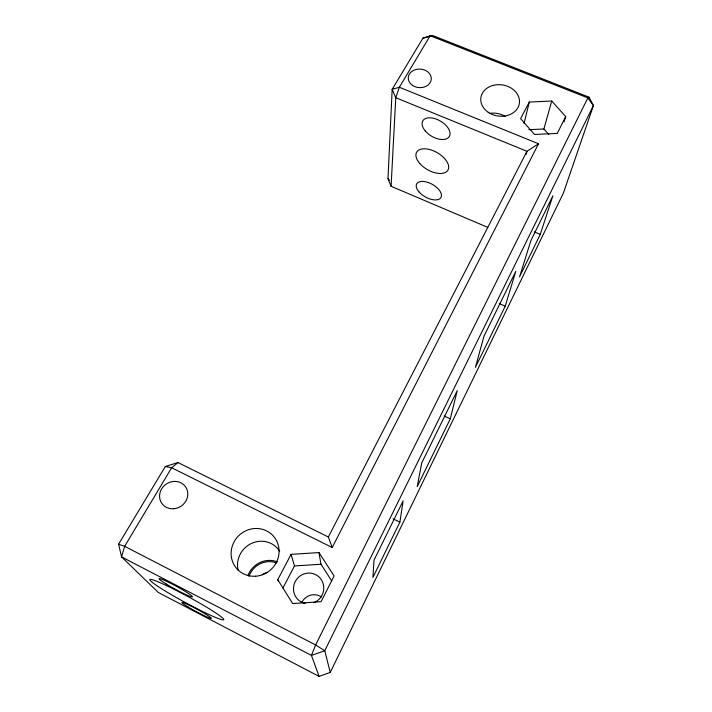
<?xml version="1.0" encoding="UTF-8"?>
<svg xmlns="http://www.w3.org/2000/svg" width="712" height="712" viewBox="0 0 712 712"><rect width="100%" height="100%" fill="white"/><g stroke="black" fill="none" stroke-linecap="round" stroke-linejoin="round"><path stroke-width="1.07" d="M391.093 186.286L387.987 178.667L392.17 89.338L422.946 38.172L430.19 35.725L432.834 35.6L589.029 97.17L593.425 105.572L563.388 193.103L330.261 672.431L319.083 676.4L158.278 592.464L121.592 556.926L118.575 544.226L165.317 466.511L177.947 462.533L328.365 537.008L332.21 547.519L538.539 143.771L399.352 87.256L392.17 89.338L395.756 97.713L391.093 186.286L487.72 227.35M399.877 522.145L403.125 500.865L374.014 560.166L372.91 577.441L399.877 522.145L392.988 518.799M450.287 418.825L457.229 390.648L421.744 462.933L417.188 486.67L450.287 418.825L444.252 416.039M524.014 123.532L529.336 102.047L551.72 101.042L565.72 116.581L564.1 121.868M526.132 154.495L526.978 151.291L538.539 143.771M548.818 134.541L543.897 128.979L551.72 101.042M505.226 306.196L515.773 271.379L484.044 336.011L475.402 367.339L505.226 306.196L499.272 303.588M540.266 234.373L552.877 195.8L530.947 240.478L519.529 276.879L540.266 234.373L534.294 231.854M565.72 116.581L557.238 133.402L534.498 134.461L520.597 118.646L529.336 102.047M328.365 537.008L526.978 151.291L395.756 97.713L399.352 87.256L430.19 35.725L587.863 97.909L593.425 105.572L324.761 650.741L330.261 672.431M282.86 588.165L294.474 565.96L291.066 554.363L318.967 552.565L334.097 575.955L321.121 601.676L292.668 603.571L277.751 579.648L291.066 554.363M177.947 462.533L171.654 467.766L124.645 546.327L121.592 556.926L311.455 655.414L319.083 676.4M589.029 97.17L587.863 97.909L315.63 644.947L311.455 655.414L324.761 650.741L315.63 644.947L124.645 546.327L118.575 544.226M422.946 38.172L429.87 36.374M294.474 565.96L320.978 564.242L331.765 580.983M528.856 129.673L543.897 128.979M165.317 466.511L171.654 467.766L332.21 547.519M387.987 178.667L389.437 180.225M277.751 579.648L278.49 581.553M318.967 552.565L320.978 564.242M305.279 603.473A15.468 15.032 -58.6 0 1 295.711 580.743A15.468 15.032 -58.6 0 1 320.275 578.286A15.468 15.032 -58.6 0 1 314.108 602.592M301.763 602.397A13.982 13.537 -65.9 0 1 321.593 597.021M248.016 575.358A22.704 21.752 -51.4 0 1 277.413 561.893M248.977 576.293A21.422 20.523 -51.4 0 1 276.576 562.925M238.102 570.241A23.318 22.286 -46 0 1 251.621 543.354A23.318 22.286 -46 0 1 279.709 551.248M262.221 574.753A20.523 19.669 -54.1 0 1 266.955 572.457M489.429 113.422A18.654 15.281 8.8 0 1 505.093 116.439M419.199 192.133A13.928 7.2 29.3 0 0 440.746 197.856A13.928 7.2 29.3 0 0 426.586 182.005A13.928 7.2 29.3 0 0 419.199 192.133M425.313 130.999A15.388 8.767 30.5 0 0 449.183 136.695A15.388 8.767 30.5 0 0 433.679 118.308A15.388 8.767 30.5 0 0 425.313 130.999M419.706 163.404A18.049 9.79 29.8 0 0 447.688 170.542A18.049 9.79 29.8 0 0 429.487 149.493A18.049 9.79 29.8 0 0 419.706 163.404M166.145 583.991A18.984 1.558 28.6 0 0 192.347 596.852A18.984 1.558 28.6 0 0 168.673 582.309A18.984 1.558 28.6 0 0 166.145 583.991M187.861 606.829A16.812 1.228 28.4 0 0 211.304 618.461A16.812 1.228 28.4 0 0 190.62 605.921A16.812 1.228 28.4 0 0 187.861 606.829M164.561 590.604A42.07 3.248 28.5 0 0 223.524 619.858A42.07 3.248 28.5 0 0 172.277 588.415A42.07 3.248 28.5 0 0 164.561 590.604M255.715 576.213A24.502 23.38 -43 0 0 275.553 538.948A24.502 23.38 -43 0 0 234.025 541.948A24.502 23.38 -43 0 0 255.715 576.213M488.263 112.318A19.447 15.7 8.6 0 0 519.324 103.596A19.447 15.7 8.6 0 0 492.811 85.493A19.447 15.7 8.6 0 0 488.263 112.318M412.39 85.289A11.525 9.274 4.1 0 0 431.116 80.225A11.525 9.274 4.1 0 0 415.799 69.545A11.525 9.274 4.1 0 0 412.39 85.289M173.532 508.76A14.489 13.314 -34.4 0 0 185.992 487.453A14.489 13.314 -34.4 0 0 161.526 489.064A14.489 13.314 -34.4 0 0 173.532 508.76"/></g></svg>
